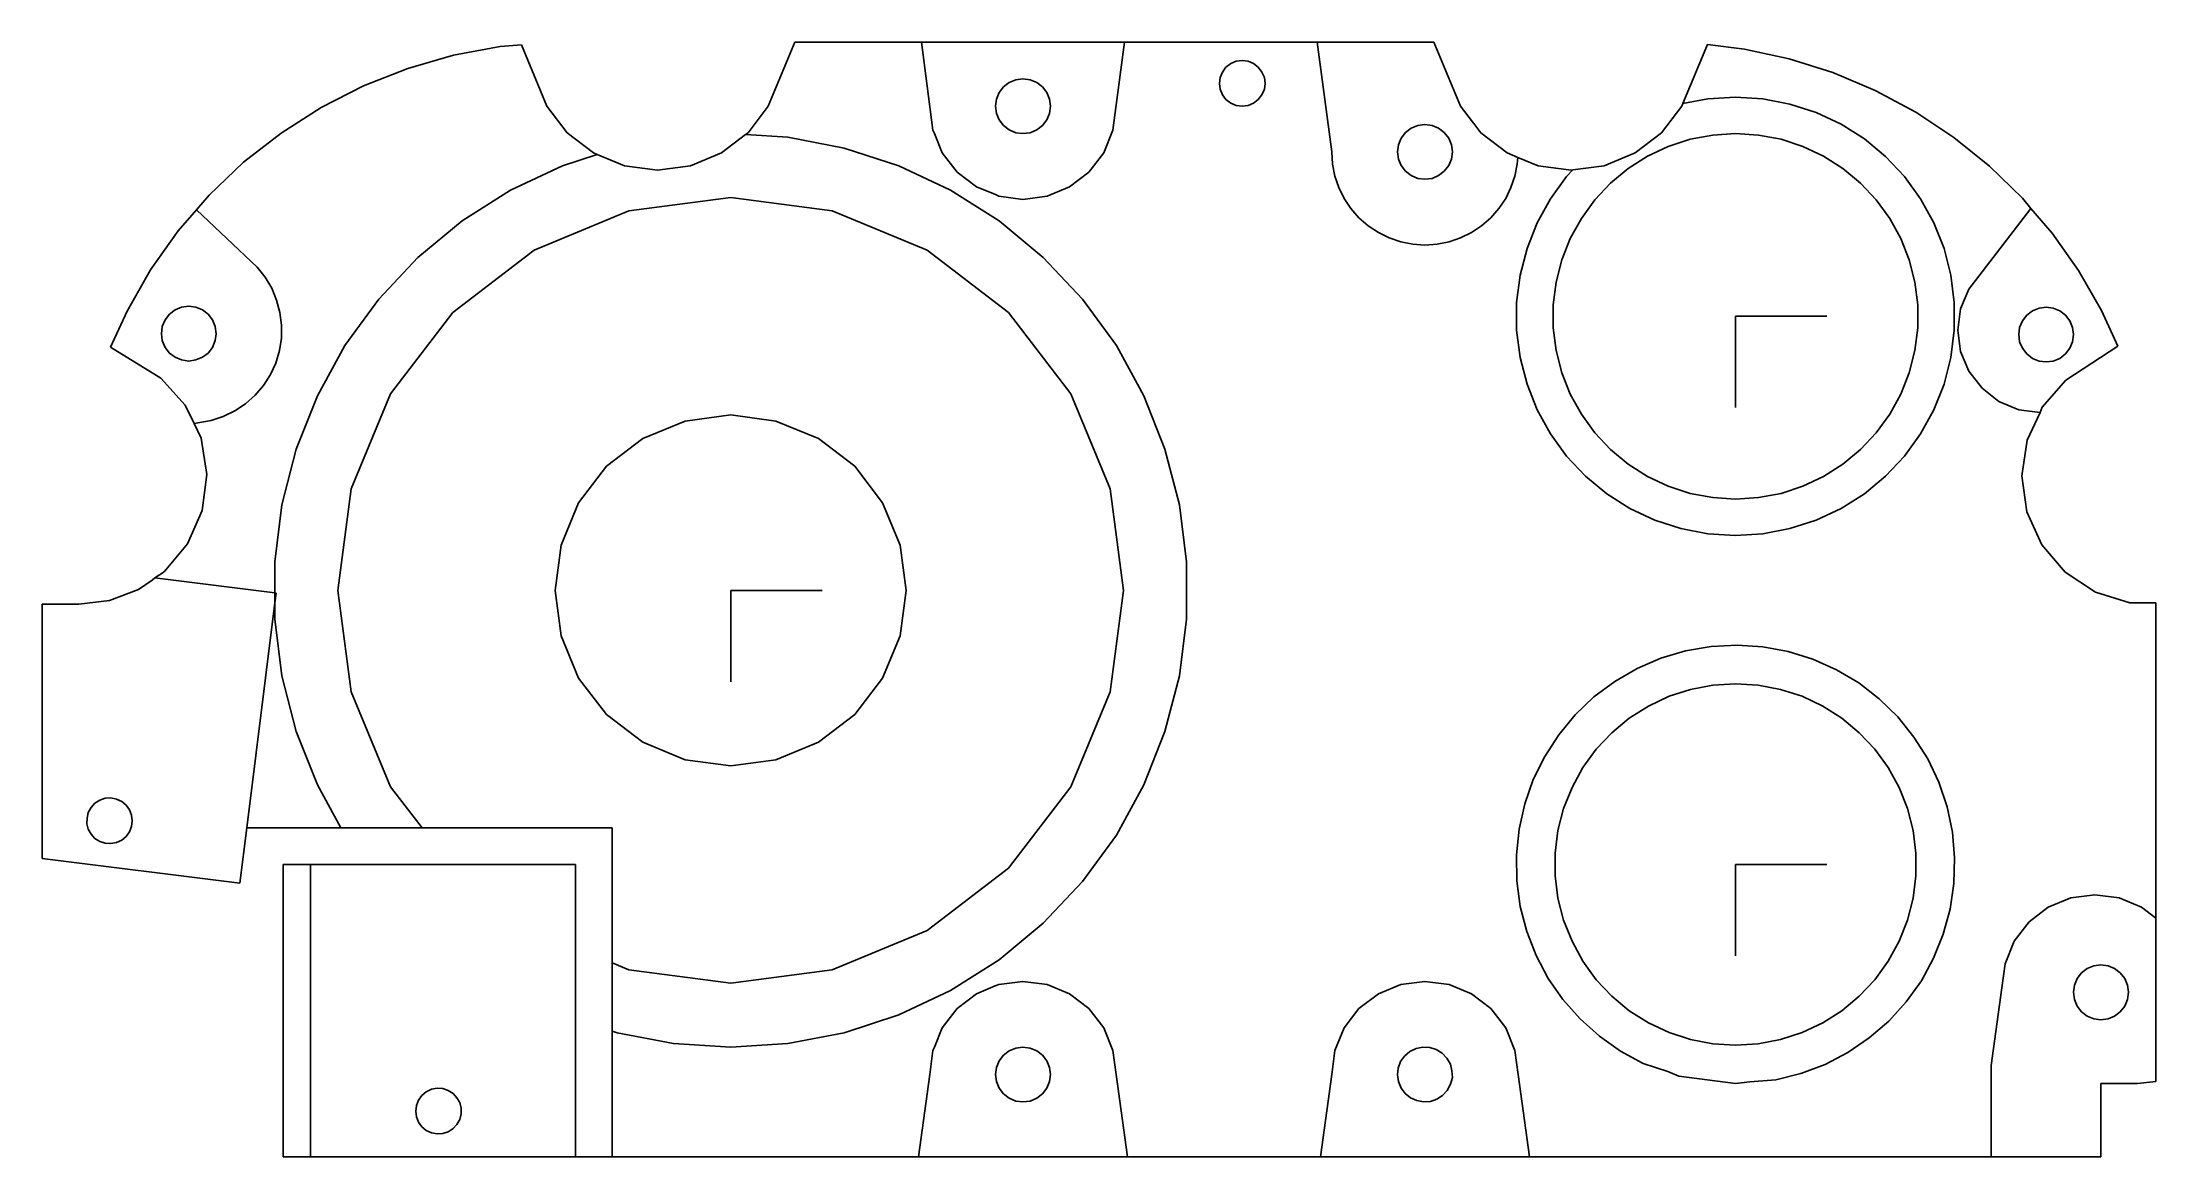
# Model space of a CAD drawing. Extents: x -58 to 58, y -31 to 31.
import ezdxf

# ---------------------------------------------------------------- set-up
doc = ezdxf.new("R2010")
doc.units = 0
doc.layers.get('0').update_dxf_attribs({"linetype": 'CONTINUOUS'})

msp = doc.modelspace()

# ---------------------------------------------------------------- linework, layer by layer
for p, q in [((-35.33, 29.79), (-32.77, 30.26)), ((-32.77, 30.26), (-31.61, 30.36)), ((-31.61, 30.36), (-30.22, 27)), ((-18.1, 27), (-16.65, 30.5)), ((-9.72, 30.5), (-16.65, 30.5)), ((1.4, 30.5), (-9.72, 30.5)), ((-9.09, 25.68), (-9.72, 30.5)), ((1.4, 30.5), (0.76, 25.68)), ((1.4, 30.5), (11.95, 30.5)), ((12.74, 24.5), (11.95, 30.5)), ((11.95, 30.5), (18.33, 30.5)), ((19.78, 27), (18.33, 30.5)), ((31.96, 27.14), (33.3, 30.37)), ((33.3, 30.37), (35.33, 30.12)), ((35.33, 30.12), (37.78, 29.59)), ((-40.25, 28.12), (-37.83, 29.07)), ((-37.83, 29.07), (-35.33, 29.79)), ((6.95, 29.13), (6.76, 28.87)), ((7.21, 29.33), (6.95, 29.13)), ((7.51, 29.46), (7.21, 29.33)), ((7.84, 29.5), (7.51, 29.46)), ((8.16, 29.46), (7.84, 29.5)), ((8.46, 29.33), (8.16, 29.46)), ((8.72, 29.13), (8.46, 29.33)), ((8.92, 28.87), (8.72, 29.13)), ((37.78, 29.59), (40.17, 28.84)), ((-42.57, 26.93), (-40.25, 28.12)), ((-5.22, 28.06), (-5.46, 27.75)), ((-4.91, 28.3), (-5.22, 28.06)), ((-4.55, 28.45), (-4.91, 28.3)), ((-4.16, 28.5), (-4.55, 28.45)), ((-3.77, 28.45), (-4.16, 28.5)), ((-3.41, 28.3), (-3.77, 28.45)), ((-3.1, 28.06), (-3.41, 28.3)), ((-2.86, 27.75), (-3.1, 28.06)), ((6.63, 28.57), (6.59, 28.25)), ((6.59, 28.25), (6.63, 27.93)), ((6.76, 28.87), (6.63, 28.57)), ((6.63, 27.93), (6.76, 27.62)), ((9.05, 28.57), (8.92, 28.87)), ((8.92, 27.62), (9.05, 27.93)), ((9.09, 28.25), (9.05, 28.57)), ((9.05, 27.93), (9.09, 28.25)), ((40.17, 28.84), (42.48, 27.86)), ((42.48, 27.86), (44.7, 26.67)), ((-44.77, 25.53), (-42.57, 26.93)), ((-30.22, 27), (-29.11, 25.55)), ((-19.21, 25.55), (-18.1, 27)), ((-5.61, 27.39), (-5.66, 27)), ((-5.66, 27), (-5.61, 26.61)), ((-5.46, 27.75), (-5.61, 27.39)), ((-5.61, 26.61), (-5.46, 26.25)), ((-2.71, 27.39), (-2.86, 27.75)), ((-2.86, 26.25), (-2.71, 26.61)), ((-2.66, 27), (-2.71, 27.39)), ((-2.71, 26.61), (-2.66, 27)), ((6.76, 27.62), (6.95, 27.37)), ((6.95, 27.37), (7.21, 27.17)), ((7.21, 27.17), (7.51, 27.04)), ((7.51, 27.04), (7.84, 27)), ((7.84, 27), (8.16, 27.04)), ((8.16, 27.04), (8.46, 27.17)), ((8.46, 27.17), (8.72, 27.37)), ((8.72, 27.37), (8.92, 27.62)), ((19.78, 27), (20.49, 26.07)), ((30.79, 25.55), (31.9, 27)), ((31.9, 27), (31.96, 27.14)), ((33.33, 27.41), (31.96, 27.14)), ((34.84, 27.5), (33.33, 27.41)), ((36.34, 27.41), (34.84, 27.5)), ((37.82, 27.12), (36.34, 27.41)), ((39.26, 26.66), (37.82, 27.12)), ((40.62, 26.02), (39.26, 26.66)), ((44.7, 26.67), (46.79, 25.28)), ((-46.82, 23.93), (-44.77, 25.53)), ((-29.11, 25.55), (-27.66, 24.44)), ((-19.34, 25.45), (-19.21, 25.55)), ((-9.09, 25.68), (-9, 25.5)), ((-9, 25.5), (-8.58, 24.45)), ((-5.46, 26.25), (-5.22, 25.94)), ((-5.22, 25.94), (-4.91, 25.7)), ((-4.91, 25.7), (-4.55, 25.55)), ((-4.55, 25.55), (-4.16, 25.5)), ((-4.16, 25.5), (-3.77, 25.55)), ((-3.77, 25.55), (-3.41, 25.7)), ((-3.41, 25.7), (-3.1, 25.94)), ((-3.1, 25.94), (-2.86, 26.25)), ((0.76, 25.68), (0.26, 24.45)), ((16.78, 25.56), (16.54, 25.25)), ((17.09, 25.8), (16.78, 25.56)), ((17.45, 25.95), (17.09, 25.8)), ((17.84, 26), (17.45, 25.95)), ((18.23, 25.95), (17.84, 26)), ((18.59, 25.8), (18.23, 25.95)), ((18.9, 25.56), (18.59, 25.8)), ((19.14, 25.25), (18.9, 25.56)), ((20.49, 26.07), (20.52, 26.05)), ((20.52, 26.05), (20.89, 25.55)), ((20.89, 25.55), (22.34, 24.44)), ((29.34, 24.44), (30.79, 25.55)), ((34.84, 25.5), (33.59, 25.42)), ((36.09, 25.42), (34.84, 25.5)), ((41.89, 25.21), (40.62, 26.02)), ((-27.47, 24.36), (-29.36, 23.74)), ((-27.66, 24.44), (-27.47, 24.36)), ((-27.47, 24.36), (-25.97, 23.74)), ((-22.35, 23.74), (-20.66, 24.44)), ((-20.66, 24.44), (-19.34, 25.45)), ((-17.03, 25.3), (-19.34, 25.45)), ((-13.94, 24.71), (-17.03, 25.3)), ((-10.96, 23.74), (-13.94, 24.71)), ((-8.58, 24.45), (-7.77, 23.39)), ((-0.56, 23.39), (0.26, 24.45)), ((12.78, 23.83), (12.74, 24.5)), ((16.39, 24.89), (16.34, 24.5)), ((16.34, 24.5), (16.39, 24.11)), ((16.54, 25.25), (16.39, 24.89)), ((19.29, 24.89), (19.14, 25.25)), ((19.34, 24.5), (19.29, 24.89)), ((19.29, 24.11), (19.34, 24.5)), ((22.34, 24.44), (22.92, 24.2)), ((27.65, 23.74), (29.34, 24.44)), ((31.16, 24.8), (30.02, 24.26)), ((32.35, 25.19), (31.16, 24.8)), ((33.59, 25.42), (32.35, 25.19)), ((37.33, 25.19), (36.09, 25.42)), ((38.52, 24.8), (37.33, 25.19)), ((39.66, 24.26), (38.52, 24.8)), ((43.05, 24.25), (41.89, 25.21)), ((46.79, 25.28), (48.74, 23.71)), ((-48.7, 22.13), (-46.82, 23.93)), ((-32.21, 22.41), (-29.36, 23.74)), ((-25.97, 23.74), (-24.16, 23.5)), ((-24.16, 23.5), (-22.35, 23.74)), ((-8.12, 22.41), (-10.96, 23.74)), ((-7.77, 23.39), (-6.71, 22.58)), ((-0.56, 23.39), (-1.61, 22.58)), ((12.91, 23.18), (12.78, 23.83)), ((13.13, 22.55), (12.91, 23.18)), ((16.39, 24.11), (16.54, 23.75)), ((16.54, 23.75), (16.78, 23.44)), ((16.78, 23.44), (17.09, 23.2)), ((17.09, 23.2), (17.45, 23.05)), ((18.23, 23.05), (18.59, 23.2)), ((18.59, 23.2), (18.9, 23.44)), ((18.9, 23.44), (19.14, 23.75)), ((19.14, 23.75), (19.29, 24.11)), ((22.76, 23.18), (22.55, 22.55)), ((22.89, 23.83), (22.76, 23.18)), ((22.92, 24.2), (22.89, 23.83)), ((22.92, 24.2), (24.03, 23.74)), ((24.03, 23.74), (25.84, 23.5)), ((25.59, 23.15), (24.71, 21.93)), ((25.93, 23.51), (25.59, 23.15)), ((25.84, 23.5), (25.93, 23.51)), ((25.93, 23.51), (27.65, 23.74)), ((28.96, 23.59), (27.99, 22.79)), ((30.02, 24.26), (28.96, 23.59)), ((40.72, 23.59), (39.66, 24.26)), ((41.68, 22.79), (40.72, 23.59)), ((44.08, 23.15), (43.05, 24.25)), ((44.97, 21.93), (44.08, 23.15)), ((48.74, 23.71), (50.54, 21.96)), ((-49.39, 21.33), (-48.7, 22.13)), ((-32.21, 22.41), (-34.86, 20.73)), ((-20.16, 22), (-25.73, 21.27)), ((-14.6, 21.27), (-20.16, 22)), ((-5.47, 20.73), (-8.12, 22.41)), ((-6.71, 22.58), (-5.66, 22.16)), ((-5.66, 22.16), (-5.48, 22.07)), ((-5.48, 22.07), (-4.16, 21.9)), ((-2.84, 22.07), (-4.16, 21.9)), ((-2.84, 22.07), (-1.61, 22.58)), ((13.42, 21.95), (13.13, 22.55)), ((17.45, 23.05), (17.84, 23)), ((17.84, 23), (18.23, 23.05)), ((22.55, 22.55), (22.26, 21.95)), ((27.99, 22.79), (27.13, 21.87)), ((42.54, 21.87), (41.68, 22.79)), ((-50.4, 20.17), (-49.39, 21.33)), ((-46.08, 18.19), (-49.39, 21.33)), ((-25.73, 21.27), (-30.91, 19.12)), ((-9.41, 19.12), (-14.6, 21.27)), ((13.79, 21.4), (13.42, 21.95)), ((14.23, 20.89), (13.79, 21.4)), ((14.73, 20.45), (14.23, 20.89)), ((21.44, 20.89), (20.94, 20.45)), ((21.88, 21.4), (21.44, 20.89)), ((22.26, 21.95), (21.88, 21.4)), ((24.71, 21.93), (23.98, 20.61)), ((26.4, 20.86), (25.79, 19.76)), ((27.13, 21.87), (26.4, 20.86)), ((43.28, 20.86), (42.54, 21.87)), ((43.89, 19.76), (43.28, 20.86)), ((45.7, 20.61), (44.97, 21.93)), ((51.01, 21.41), (47.61, 16.99)), ((50.54, 21.96), (51.01, 21.41)), ((51.01, 21.41), (52.17, 20.05)), ((-51.91, 18.04), (-50.4, 20.17)), ((-34.86, 20.73), (-37.28, 18.72)), ((-3.05, 18.72), (-5.47, 20.73)), ((15.29, 20.08), (14.73, 20.45)), ((15.89, 19.79), (15.29, 20.08)), ((16.52, 19.57), (15.89, 19.79)), ((19.79, 19.79), (19.16, 19.57)), ((20.39, 20.08), (19.79, 19.79)), ((20.94, 20.45), (20.39, 20.08)), ((23.98, 20.61), (23.43, 19.21)), ((25.79, 19.76), (25.33, 18.59)), ((44.35, 18.59), (43.89, 19.76)), ((46.25, 19.21), (45.7, 20.61)), ((52.17, 20.05), (53.62, 18)), ((-37.28, 18.72), (-39.42, 16.44)), ((-35.36, 15.7), (-30.91, 19.12)), ((-9.41, 19.12), (-4.96, 15.7)), ((-0.9, 16.44), (-3.05, 18.72)), ((17.17, 19.44), (16.52, 19.57)), ((17.84, 19.4), (17.17, 19.44)), ((18.5, 19.44), (17.84, 19.4)), ((19.16, 19.57), (18.5, 19.44)), ((23.43, 19.21), (23.05, 17.75)), ((25.33, 18.59), (25.02, 17.37)), ((44.66, 17.37), (44.35, 18.59)), ((46.63, 17.75), (46.25, 19.21)), ((-53.2, 15.79), (-51.91, 18.04)), ((-46.08, 18.19), (-45.64, 17.64)), ((-45.64, 17.64), (-45.28, 17.04)), ((23.05, 17.75), (22.86, 16.25)), ((25.02, 17.37), (24.86, 16.13)), ((44.82, 16.13), (44.66, 17.37)), ((46.81, 16.25), (46.63, 17.75)), ((53.62, 18), (54.87, 15.82)), ((-45.28, 17.04), (-45.01, 16.39)), ((-45.01, 16.39), (-44.83, 15.71)), ((-39.42, 16.44), (-41.27, 13.9)), ((0.95, 13.9), (-0.9, 16.44)), ((22.86, 14.75), (22.86, 16.25)), ((46.81, 14.75), (46.81, 16.25)), ((47.61, 16.99), (47.16, 15.91)), ((-54.1, 13.81), (-53.2, 15.79)), ((-51.12, 15.3), (-51.27, 14.94)), ((-50.88, 15.62), (-51.12, 15.3)), ((-50.57, 15.85), (-50.88, 15.62)), ((-50.21, 16), (-50.57, 15.85)), ((-49.82, 16.05), (-50.21, 16)), ((-49.43, 16), (-49.82, 16.05)), ((-49.07, 15.85), (-49.43, 16)), ((-48.76, 15.62), (-49.07, 15.85)), ((-48.52, 15.3), (-48.76, 15.62)), ((-48.37, 14.94), (-48.52, 15.3)), ((-44.83, 15.71), (-44.74, 15.01)), ((-35.36, 15.7), (-38.78, 11.25)), ((-1.54, 11.25), (-4.96, 15.7)), ((24.86, 14.87), (24.86, 16.13)), ((34.84, 15.5), (34.84, 10.5)), ((34.84, 15.5), (39.84, 15.5)), ((44.82, 14.87), (44.82, 16.13)), ((47.16, 15.91), (47.01, 14.74)), ((50.54, 15.25), (50.39, 14.89)), ((50.78, 15.56), (50.54, 15.25)), ((51.09, 15.8), (50.78, 15.56)), ((51.45, 15.95), (51.09, 15.8)), ((51.84, 16), (51.45, 15.95)), ((52.23, 15.95), (51.84, 16)), ((52.59, 15.8), (52.23, 15.95)), ((52.9, 15.56), (52.59, 15.8)), ((53.14, 15.25), (52.9, 15.56)), ((53.29, 14.89), (53.14, 15.25)), ((54.87, 15.82), (55.76, 13.86)), ((-51.32, 14.55), (-51.27, 14.94)), ((-51.32, 14.55), (-51.27, 14.17)), ((-51.27, 14.17), (-51.12, 13.8)), ((-48.52, 13.8), (-48.37, 14.17)), ((-48.32, 14.55), (-48.37, 14.94)), ((-48.37, 14.17), (-48.32, 14.55)), ((-44.75, 14.31), (-44.86, 13.62)), ((-44.74, 15.01), (-44.75, 14.31)), ((-41.27, 13.9), (-42.78, 11.14)), ((2.46, 11.14), (0.95, 13.9)), ((22.86, 14.75), (23.05, 13.25)), ((24.86, 14.87), (25.02, 13.63)), ((44.66, 13.63), (44.82, 14.87)), ((46.81, 14.75), (46.63, 13.25)), ((47.16, 13.58), (47.01, 14.74)), ((50.39, 14.89), (50.34, 14.5)), ((50.34, 14.5), (50.39, 14.11)), ((50.39, 14.11), (50.54, 13.75)), ((53.14, 13.75), (53.29, 14.11)), ((53.34, 14.5), (53.29, 14.89)), ((53.29, 14.11), (53.34, 14.5)), ((-51.34, 12.11), (-54.1, 13.81)), ((-51.12, 13.8), (-50.88, 13.49)), ((-50.88, 13.49), (-50.57, 13.26)), ((-50.57, 13.26), (-50.21, 13.11)), ((-50.21, 13.11), (-49.82, 13.05)), ((-49.82, 13.05), (-49.43, 13.11)), ((-49.43, 13.11), (-49.07, 13.26)), ((-49.07, 13.26), (-48.76, 13.49)), ((-48.76, 13.49), (-48.52, 13.8)), ((-45.06, 12.94), (-45.35, 12.31)), ((-44.86, 13.62), (-45.06, 12.94)), ((23.05, 13.25), (23.43, 11.79)), ((25.02, 13.63), (25.33, 12.41)), ((44.35, 12.41), (44.66, 13.63)), ((46.25, 11.79), (46.63, 13.25)), ((47.16, 13.58), (47.61, 12.49)), ((50.54, 13.75), (50.78, 13.44)), ((50.78, 13.44), (51.09, 13.2)), ((51.09, 13.2), (51.45, 13.05)), ((51.45, 13.05), (51.84, 13)), ((51.84, 13), (52.23, 13.05)), ((52.23, 13.05), (52.59, 13.2)), ((52.59, 13.2), (52.9, 13.44)), ((52.9, 13.44), (53.14, 13.75)), ((52.91, 12.01), (55.76, 13.86)), ((-50.01, 10.63), (-51.34, 12.11)), ((-45.73, 11.71), (-46.19, 11.18)), ((-45.35, 12.31), (-45.73, 11.71)), ((23.43, 11.79), (23.98, 10.39)), ((25.33, 12.41), (25.79, 11.24)), ((43.89, 11.24), (44.35, 12.41)), ((45.7, 10.39), (46.25, 11.79)), ((47.61, 12.49), (48.33, 11.56)), ((52.91, 12.01), (51.62, 10.52)), ((-49.53, 9.63), (-50.01, 10.63)), ((-46.71, 10.71), (-47.29, 10.32)), ((-46.19, 11.18), (-46.71, 10.71)), ((-42.78, 11.14), (-43.94, 8.23)), ((-38.78, 11.25), (-40.93, 6.06)), ((0.61, 6.06), (-1.54, 11.25)), ((3.61, 8.23), (2.46, 11.14)), ((25.79, 11.24), (26.4, 10.14)), ((43.28, 10.14), (43.89, 11.24)), ((48.33, 11.56), (49.26, 10.84)), ((49.26, 10.84), (50.35, 10.39)), ((51.62, 10.52), (51.51, 10.24)), ((-49.53, 9.63), (-48.6, 9.79)), ((-49.15, 8.83), (-49.53, 9.63)), ((-47.93, 10.01), (-48.6, 9.79)), ((-47.29, 10.32), (-47.93, 10.01)), ((-22.65, 9.77), (-24.96, 8.81)), ((-20.16, 10.1), (-22.65, 9.77)), ((-17.68, 9.77), (-20.16, 10.1)), ((-15.36, 8.81), (-17.68, 9.77)), ((23.98, 10.39), (24.71, 9.07)), ((26.4, 10.14), (27.13, 9.13)), ((42.54, 9.13), (43.28, 10.14)), ((44.97, 9.07), (45.7, 10.39)), ((50.35, 10.39), (51.51, 10.24)), ((51.51, 10.24), (50.8, 8.72)), ((-48.84, 6.85), (-49.15, 8.83)), ((-43.94, 8.23), (-44.72, 5.18)), ((-24.96, 8.81), (-26.95, 7.29)), ((-13.37, 7.29), (-15.36, 8.81)), ((4.4, 5.18), (3.61, 8.23)), ((24.71, 9.07), (25.59, 7.85)), ((27.13, 9.13), (27.99, 8.21)), ((27.99, 8.21), (28.96, 7.41)), ((40.72, 7.41), (41.68, 8.21)), ((41.68, 8.21), (42.54, 9.13)), ((44.08, 7.85), (44.97, 9.07)), ((50.8, 8.72), (50.51, 6.76)), ((-26.95, 7.29), (-28.48, 5.3)), ((-11.85, 5.3), (-13.37, 7.29)), ((25.59, 7.85), (26.62, 6.75)), ((28.96, 7.41), (30.02, 6.74)), ((39.66, 6.74), (40.72, 7.41)), ((43.05, 6.75), (44.08, 7.85)), ((-49.09, 4.88), (-48.84, 6.85)), ((-40.93, 6.06), (-41.66, 0.5)), ((1.34, 0.5), (0.61, 6.06)), ((26.62, 6.75), (27.79, 5.79)), ((27.79, 5.79), (29.06, 4.98)), ((30.02, 6.74), (31.16, 6.2)), ((31.16, 6.2), (32.35, 5.81)), ((32.35, 5.81), (33.59, 5.58)), ((36.09, 5.58), (37.33, 5.81)), ((37.33, 5.81), (38.52, 6.2)), ((38.52, 6.2), (39.66, 6.74)), ((40.62, 4.98), (41.89, 5.79)), ((41.89, 5.79), (43.05, 6.75)), ((50.51, 6.76), (50.79, 4.8)), ((-49.89, 3.05), (-49.09, 4.88)), ((-44.72, 5.18), (-45.11, 2.07)), ((-28.48, 5.3), (-29.43, 2.98)), ((-10.89, 2.98), (-11.85, 5.3)), ((4.79, 2.07), (4.4, 5.18)), ((29.06, 4.98), (30.42, 4.34)), ((33.59, 5.58), (34.84, 5.5)), ((34.84, 5.5), (36.09, 5.58)), ((39.26, 4.34), (40.62, 4.98)), ((50.79, 4.8), (51.6, 2.99)), ((30.42, 4.34), (31.85, 3.88)), ((31.85, 3.88), (33.33, 3.59)), ((33.33, 3.59), (34.84, 3.5)), ((34.84, 3.5), (36.34, 3.59)), ((36.34, 3.59), (37.82, 3.88)), ((37.82, 3.88), (39.26, 4.34)), ((-51.17, 1.52), (-49.89, 3.05)), ((-29.43, 2.98), (-29.76, 0.5)), ((-10.56, 0.5), (-10.89, 2.98)), ((51.6, 2.99), (52.88, 1.49)), ((-51.83, 1.06), (-51.68, 1.18)), ((-51.68, 1.18), (-51.17, 1.52)), ((-45.11, 0.36), (-51.68, 1.18)), ((-45.11, 2.07), (-45.11, 0.36)), ((4.79, -1.07), (4.79, 2.07)), ((52.88, 1.49), (54.54, 0.4)), ((-52.57, 0.55), (-54.15, -0.05)), ((-51.83, 1.06), (-52.57, 0.55)), ((-45.11, 0.36), (-45.11, -0.19)), ((-45.04, 0.35), (-45.11, 0.36)), ((-45.11, -0.19), (-45.04, 0.35)), ((-41.66, 0.5), (-40.93, -5.06)), ((-29.76, 0.5), (-29.43, -1.98)), ((-20.16, 0.5), (-15.16, 0.5)), ((-20.16, 0.5), (-20.16, -4.5)), ((-10.89, -1.98), (-10.56, 0.5)), ((0.61, -5.06), (1.34, 0.5)), ((54.54, 0.4), (56.43, -0.18)), ((-57.84, -0.26), (-57.84, -14.17)), ((-55.84, -0.26), (-57.84, -0.26)), ((-54.15, -0.05), (-55.84, -0.26)), ((-46.65, -12.5), (-45.11, -0.19)), ((-45.11, -0.19), (-45.11, -1.07)), ((-45.11, -1.07), (-44.72, -4.18)), ((4.4, -4.18), (4.79, -1.07)), ((56.43, -0.18), (57.84, -0.19)), ((57.84, -17.44), (57.84, -0.19)), ((-29.43, -1.98), (-28.48, -4.3)), ((-11.85, -4.3), (-10.89, -1.98)), ((30.75, -3.22), (29.45, -3.78)), ((32.11, -2.81), (30.75, -3.22)), ((33.5, -2.57), (32.11, -2.81)), ((34.92, -2.5), (33.5, -2.57)), ((36.33, -2.59), (34.92, -2.5)), ((37.72, -2.85), (36.33, -2.59)), ((39.07, -3.27), (37.72, -2.85)), ((40.37, -3.85), (39.07, -3.27)), ((-44.72, -4.18), (-43.94, -7.23)), ((-28.48, -4.3), (-26.95, -6.29)), ((-13.37, -6.29), (-11.85, -4.3)), ((3.61, -7.23), (4.4, -4.18)), ((28.23, -4.48), (27.09, -5.33)), ((29.45, -3.78), (28.23, -4.48)), ((34.84, -4.61), (33.6, -4.68)), ((36.08, -4.68), (34.84, -4.61)), ((41.58, -4.57), (40.37, -3.85)), ((42.7, -5.44), (41.58, -4.57)), ((-40.93, -5.06), (-38.78, -10.25)), ((-1.54, -10.25), (0.61, -5.06)), ((27.09, -5.33), (26.07, -6.31)), ((31.2, -5.3), (30.07, -5.83)), ((32.38, -4.92), (31.2, -5.3)), ((33.6, -4.68), (32.38, -4.92)), ((37.3, -4.92), (36.08, -4.68)), ((38.48, -5.3), (37.3, -4.92)), ((39.61, -5.83), (38.48, -5.3)), ((43.72, -6.43), (42.7, -5.44)), ((-26.95, -6.29), (-24.96, -7.81)), ((-15.36, -7.81), (-13.37, -6.29)), ((26.07, -6.31), (25.17, -7.4)), ((29.02, -6.49), (28.06, -7.29)), ((30.07, -5.83), (29.02, -6.49)), ((40.65, -6.49), (39.61, -5.83)), ((41.61, -7.29), (40.65, -6.49)), ((44.6, -7.53), (43.72, -6.43)), ((-43.94, -7.23), (-42.78, -10.14)), ((-24.96, -7.81), (-22.65, -8.77)), ((-17.68, -8.77), (-15.36, -7.81)), ((3.61, -7.23), (2.46, -10.14)), ((25.17, -7.4), (24.4, -8.59)), ((28.06, -7.29), (27.21, -8.19)), ((42.46, -8.19), (41.61, -7.29)), ((45.36, -8.73), (44.6, -7.53)), ((-22.65, -8.77), (-20.16, -9.1)), ((-20.16, -9.1), (-17.68, -8.77)), ((24.4, -8.59), (23.77, -9.86)), ((26.48, -9.2), (25.89, -10.29)), ((27.21, -8.19), (26.48, -9.2)), ((43.19, -9.2), (42.46, -8.19)), ((43.79, -10.29), (43.19, -9.2)), ((45.96, -10), (45.36, -8.73)), ((-42.78, -10.14), (-41.49, -12.5)), ((-38.78, -10.25), (-37.05, -12.5)), ((-4.96, -14.7), (-1.54, -10.25)), ((0.95, -12.9), (2.46, -10.14)), ((23.77, -9.86), (23.3, -11.19)), ((25.89, -10.29), (25.43, -11.44)), ((44.25, -11.44), (43.79, -10.29)), ((46.42, -11.35), (45.96, -10)), ((-55.17, -11.38), (-55.32, -11.65)), ((-54.96, -11.15), (-55.17, -11.38)), ((-54.69, -10.98), (-54.96, -11.15)), ((-54.4, -10.88), (-54.69, -10.98)), ((-54.08, -10.86), (-54.4, -10.88)), ((-53.78, -10.92), (-54.08, -10.86)), ((-53.49, -11.06), (-53.78, -10.92)), ((-53.25, -11.26), (-53.49, -11.06)), ((-53.07, -11.51), (-53.25, -11.26)), ((-52.95, -11.8), (-53.07, -11.51)), ((23.3, -11.19), (22.99, -12.57)), ((25.43, -11.44), (25.12, -12.65)), ((44.56, -12.65), (44.25, -11.44)), ((46.71, -12.73), (46.42, -11.35)), ((-55.39, -11.96), (-55.4, -12.27)), ((-55.4, -12.27), (-55.32, -12.57)), ((-55.32, -11.65), (-55.39, -11.96)), ((-55.32, -12.57), (-55.17, -12.85)), ((-53.25, -12.97), (-53.06, -12.71)), ((-53.06, -12.71), (-52.95, -12.42)), ((-52.91, -12.11), (-52.95, -11.8)), ((-52.95, -12.42), (-52.91, -12.11)), ((-47.03, -15.52), (-46.65, -12.5)), ((-46.65, -12.5), (-41.49, -12.5)), ((-41.49, -12.5), (-37.05, -12.5)), ((-37.05, -12.5), (-26.65, -12.5)), ((-26.65, -12.5), (-26.65, -19.88)), ((22.99, -12.57), (22.85, -13.98)), ((25.12, -12.65), (24.96, -13.88)), ((44.71, -13.88), (44.56, -12.65)), ((-55.17, -12.85), (-54.96, -13.08)), ((-54.96, -13.08), (-54.69, -13.24)), ((-54.69, -13.24), (-54.39, -13.34)), ((-54.39, -13.34), (-54.08, -13.36)), ((-54.08, -13.36), (-53.77, -13.3)), ((-53.77, -13.3), (-53.49, -13.17)), ((-53.49, -13.17), (-53.25, -12.97)), ((-0.9, -15.44), (0.95, -12.9)), ((24.96, -13.88), (24.96, -15.12)), ((44.71, -15.12), (44.71, -13.88)), ((46.83, -14.14), (46.71, -12.73)), ((-57.84, -14.17), (-47.03, -15.52)), ((-44.65, -14.5), (-44.65, -30.5)), ((-43.15, -14.5), (-44.65, -14.5)), ((-43.15, -30.5), (-43.15, -14.5)), ((-28.65, -14.5), (-43.15, -14.5)), ((-28.65, -30.5), (-28.65, -14.5)), ((-9.41, -18.12), (-4.96, -14.7)), ((22.85, -13.98), (22.87, -15.4)), ((34.84, -14.5), (34.84, -19.5)), ((34.84, -14.5), (39.84, -14.5)), ((46.79, -15.55), (46.83, -14.14)), ((-3.05, -17.72), (-0.9, -15.44)), ((22.87, -15.4), (23.06, -16.8)), ((24.96, -15.12), (25.12, -16.35)), ((44.56, -16.35), (44.71, -15.12)), ((46.58, -16.95), (46.79, -15.55)), ((54.51, -16.16), (53.19, -16.33)), ((55.83, -16.33), (54.51, -16.16)), ((23.06, -16.8), (23.41, -18.17)), ((25.12, -16.35), (25.43, -17.56)), ((44.25, -17.56), (44.56, -16.35)), ((46.21, -18.32), (46.58, -16.95)), ((51.96, -16.84), (50.91, -17.65)), ((53.19, -16.33), (51.96, -16.84)), ((57.06, -16.84), (55.83, -16.33)), ((57.06, -16.84), (57.84, -17.44)), ((-9.41, -18.12), (-14.6, -20.27)), ((-5.47, -19.73), (-3.05, -17.72)), ((23.41, -18.17), (23.92, -19.49)), ((25.43, -17.56), (25.89, -18.71)), ((43.79, -18.71), (44.25, -17.56)), ((45.68, -19.63), (46.21, -18.32)), ((50.91, -17.65), (50.09, -18.71)), ((57.84, -26.38), (57.84, -17.44)), ((23.92, -19.49), (24.59, -20.74)), ((25.89, -18.71), (26.48, -19.8)), ((43.19, -19.8), (43.79, -18.71)), ((45.01, -20.87), (45.68, -19.63)), ((50.09, -18.71), (49.59, -19.94)), ((-26.65, -19.88), (-25.73, -20.27)), ((-26.65, -19.88), (-26.65, -23.63)), ((-25.73, -20.27), (-20.16, -21)), ((-20.16, -21), (-14.6, -20.27)), ((-8.12, -21.41), (-5.47, -19.73)), ((25.39, -21.9), (24.59, -20.74)), ((26.48, -19.8), (27.21, -20.81)), ((27.21, -20.81), (28.06, -21.71)), ((41.61, -21.71), (42.46, -20.81)), ((42.46, -20.81), (43.19, -19.8)), ((49.59, -19.94), (49.41, -21.26)), ((53.54, -20.75), (53.39, -21.11)), ((53.78, -20.44), (53.54, -20.75)), ((54.09, -20.2), (53.78, -20.44)), ((54.45, -20.05), (54.09, -20.2)), ((54.84, -20), (54.45, -20.05)), ((55.23, -20.05), (54.84, -20)), ((55.59, -20.2), (55.23, -20.05)), ((55.9, -20.44), (55.59, -20.2)), ((56.14, -20.75), (55.9, -20.44)), ((56.29, -21.11), (56.14, -20.75)), ((-10.96, -22.74), (-8.12, -21.41)), ((-6.71, -21.58), (-7.77, -22.39)), ((-5.69, -21.14), (-6.71, -21.58)), ((-5.48, -21.07), (-5.69, -21.14)), ((-4.16, -20.9), (-5.48, -21.07)), ((-4.16, -20.9), (-2.84, -21.07)), ((-1.61, -21.58), (-2.84, -21.07)), ((-1.61, -21.58), (-0.56, -22.39)), ((15.29, -21.58), (14.23, -22.39)), ((16.52, -21.07), (15.29, -21.58)), ((17.84, -20.9), (16.52, -21.07)), ((19.16, -21.07), (17.84, -20.9)), ((20.39, -21.58), (19.16, -21.07)), ((21.44, -22.39), (20.39, -21.58)), ((25.39, -21.9), (26.33, -22.96)), ((28.06, -21.71), (29.02, -22.51)), ((40.65, -22.51), (41.61, -21.71)), ((44.18, -22.03), (45.01, -20.87)), ((49.41, -21.26), (48.84, -25.5)), ((53.39, -21.11), (53.34, -21.5)), ((53.34, -21.5), (53.39, -21.89)), ((53.39, -21.89), (53.54, -22.25)), ((56.14, -22.25), (56.29, -21.89)), ((56.34, -21.5), (56.29, -21.11)), ((56.29, -21.89), (56.34, -21.5)), ((-13.94, -23.71), (-10.96, -22.74)), ((-7.77, -22.39), (-8.58, -23.45)), ((0.26, -23.45), (-0.56, -22.39)), ((14.23, -22.39), (13.42, -23.45)), ((22.26, -23.45), (21.44, -22.39)), ((26.33, -22.96), (27.39, -23.91)), ((29.02, -22.51), (30.07, -23.17)), ((39.61, -23.17), (40.65, -22.51)), ((42.16, -24), (43.23, -23.08)), ((43.23, -23.08), (44.18, -22.03)), ((53.54, -22.25), (53.78, -22.56)), ((53.78, -22.56), (54.09, -22.8)), ((54.09, -22.8), (54.45, -22.95)), ((54.45, -22.95), (54.84, -23)), ((54.84, -23), (55.23, -22.95)), ((55.23, -22.95), (55.59, -22.8)), ((55.59, -22.8), (55.9, -22.56)), ((55.9, -22.56), (56.14, -22.25)), ((-26.65, -23.63), (-26.38, -23.71)), ((-26.65, -23.63), (-26.65, -30.5)), ((-26.38, -23.71), (-23.29, -24.3)), ((-17.03, -24.3), (-13.94, -23.71)), ((-8.58, -23.45), (-9, -24.5)), ((0.76, -24.68), (0.26, -23.45)), ((13.42, -23.45), (12.91, -24.68)), ((22.76, -24.68), (22.26, -23.45)), ((27.39, -23.91), (28.55, -24.72)), ((30.07, -23.17), (31.2, -23.7)), ((31.2, -23.7), (32.38, -24.08)), ((32.38, -24.08), (33.6, -24.32)), ((36.08, -24.32), (37.3, -24.08)), ((37.3, -24.08), (38.48, -23.7)), ((38.48, -23.7), (39.61, -23.17)), ((40.99, -24.8), (42.16, -24)), ((-23.29, -24.3), (-20.16, -24.5)), ((-20.16, -24.5), (-17.03, -24.3)), ((-9.26, -26), (-9.09, -24.68)), ((-9, -24.5), (-9.09, -24.68)), ((-5.46, -25.25), (-5.61, -25.61)), ((-5.22, -24.94), (-5.46, -25.25)), ((-4.91, -24.7), (-5.22, -24.94)), ((-4.55, -24.55), (-4.91, -24.7)), ((-4.16, -24.5), (-4.55, -24.55)), ((-3.77, -24.55), (-4.16, -24.5)), ((-3.41, -24.7), (-3.77, -24.55)), ((-3.1, -24.94), (-3.41, -24.7)), ((-2.86, -25.25), (-3.1, -24.94)), ((-2.71, -25.61), (-2.86, -25.25)), ((0.76, -24.68), (0.94, -26)), ((12.91, -24.68), (12.74, -26)), ((16.51, -25.29), (16.38, -25.65)), ((16.73, -24.99), (16.51, -25.29)), ((17.02, -24.74), (16.73, -24.99)), ((17.36, -24.58), (17.02, -24.74)), ((17.72, -24.5), (17.36, -24.58)), ((18.1, -24.52), (17.72, -24.5)), ((18.46, -24.63), (18.1, -24.52)), ((18.78, -24.83), (18.46, -24.63)), ((19.04, -25.1), (18.78, -24.83)), ((19.23, -25.43), (19.04, -25.1)), ((19.32, -25.79), (19.23, -25.43)), ((22.94, -26), (22.76, -24.68)), ((28.55, -24.72), (29.79, -25.39)), ((29.79, -25.39), (31.13, -25.84)), ((33.6, -24.32), (34.84, -24.39)), ((34.84, -24.39), (36.08, -24.32)), ((39.74, -25.45), (40.99, -24.8)), ((-9.88, -30.5), (-9.26, -26)), ((-5.61, -25.61), (-5.66, -26)), ((-5.66, -26), (-5.61, -26.39)), ((-5.61, -26.39), (-5.46, -26.75)), ((-2.86, -26.75), (-2.71, -26.39)), ((-2.66, -26), (-2.71, -25.61)), ((-2.71, -26.39), (-2.66, -26)), ((1.56, -30.5), (0.94, -26)), ((12.12, -30.5), (12.74, -26)), ((16.38, -25.65), (16.34, -26.02)), ((16.34, -26.02), (16.39, -26.39)), ((16.39, -26.39), (16.53, -26.74)), ((19.06, -26.87), (19.24, -26.53)), ((19.24, -26.53), (19.34, -26.17)), ((19.34, -26.17), (19.32, -25.79)), ((23.56, -30.5), (22.94, -26)), ((31.13, -25.84), (31.73, -26.09)), ((31.73, -26.09), (34.84, -26.5)), ((34.84, -26.5), (35.63, -26.4)), ((35.63, -26.4), (37.04, -26.3)), ((37.04, -26.3), (38.42, -25.95)), ((38.42, -25.95), (39.74, -25.45)), ((48.84, -25.5), (48.84, -30.5)), ((54.84, -26.5), (56.84, -26.5)), ((54.84, -30.5), (54.84, -26.5)), ((56.84, -26.5), (57.84, -26.38)), ((-37.36, -27.69), (-37.39, -28)), ((-37.25, -27.4), (-37.36, -27.69)), ((-37.06, -27.14), (-37.25, -27.4)), ((-36.82, -26.94), (-37.06, -27.14)), ((-36.54, -26.81), (-36.82, -26.94)), ((-36.23, -26.75), (-36.54, -26.81)), ((-35.92, -26.77), (-36.23, -26.75)), ((-35.62, -26.87), (-35.92, -26.77)), ((-35.35, -27.04), (-35.62, -26.87)), ((-35.14, -27.27), (-35.35, -27.04)), ((-34.99, -27.54), (-35.14, -27.27)), ((-34.91, -27.84), (-34.99, -27.54)), ((-5.46, -26.75), (-5.22, -27.06)), ((-5.22, -27.06), (-4.91, -27.3)), ((-4.91, -27.3), (-4.55, -27.45)), ((-4.55, -27.45), (-4.16, -27.5)), ((-4.16, -27.5), (-3.77, -27.45)), ((-3.77, -27.45), (-3.41, -27.3)), ((-3.41, -27.3), (-3.1, -27.06)), ((-3.1, -27.06), (-2.86, -26.75)), ((16.53, -26.74), (16.76, -27.04)), ((16.76, -27.04), (17.05, -27.28)), ((17.05, -27.28), (17.39, -27.43)), ((17.39, -27.43), (17.76, -27.5)), ((17.76, -27.5), (18.14, -27.47)), ((18.14, -27.47), (18.49, -27.35)), ((18.49, -27.35), (18.81, -27.14)), ((18.81, -27.14), (19.06, -26.87)), ((-37.39, -28), (-37.36, -28.31)), ((-37.36, -28.31), (-37.25, -28.6)), ((-37.25, -28.6), (-37.06, -28.86)), ((-37.06, -28.86), (-36.82, -29.06)), ((-35.35, -28.96), (-35.14, -28.73)), ((-35.14, -28.73), (-34.99, -28.46)), ((-34.99, -28.46), (-34.91, -28.16)), ((-34.91, -28.16), (-34.91, -27.84)), ((-36.82, -29.06), (-36.54, -29.19)), ((-36.54, -29.19), (-36.23, -29.25)), ((-36.23, -29.25), (-35.92, -29.23)), ((-35.92, -29.23), (-35.62, -29.13)), ((-35.62, -29.13), (-35.35, -28.96)), ((-44.65, -30.5), (-43.15, -30.5)), ((-43.15, -30.5), (-28.65, -30.5)), ((-26.65, -30.5), (-28.65, -30.5)), ((-9.88, -30.5), (-26.65, -30.5)), ((1.56, -30.5), (-9.88, -30.5)), ((1.56, -30.5), (12.12, -30.5)), ((12.12, -30.5), (23.56, -30.5)), ((23.56, -30.5), (48.84, -30.5)), ((48.84, -30.5), (54.84, -30.5))]:
    msp.add_line(p, q)

doc.saveas('drawing.dxf')
